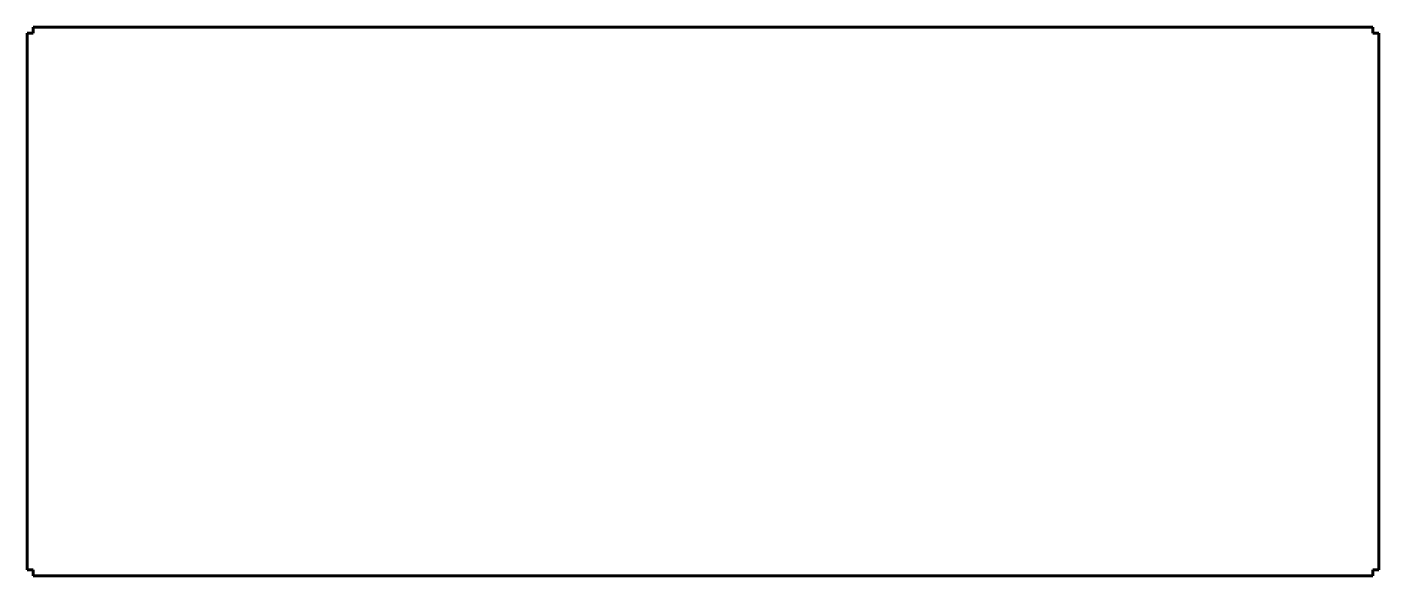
# Model space of a CAD drawing. Header units: millimetres. Extents: x 0 to 2005, y -814 to 0.
import ezdxf

# ---------------------------------------------------------------- set-up
doc = ezdxf.new("R2010")
doc.units = ezdxf.units.MM
for name, pattern in [('K5LT32794', [0]), ('K5LT32795', [0]), ('K5LT32796', [0]), ('K5LT32797', [0]), ('K5LT32798', [0]), ('K5LT32799', [0]), ('K5LT32800', [0]), ('K5LT32801', [0])]:
    doc.linetypes.add(name, pattern=pattern)
doc.layers.add('Системный слой', color=7, linetype='Continuous')

msp = doc.modelspace()

# ---------------------------------------------------------------- linework, layer by layer
at = {"layer": 'Системный слой', "color": 18, "linetype": 'K5LT32794', "lineweight": 60, "true_color": 0x000000}
for p, q in [((9, -9), (9, 0)), ((0, -9), (9, -9))]:
    msp.add_line(p, q, dxfattribs=at)
at = {"layer": 'Системный слой', "color": 3, "linetype": 'K5LT32798', "lineweight": 60, "true_color": 0x00ff00}
msp.add_line((9, 0), (1996, 0), dxfattribs=at)
at = {"layer": 'Системный слой', "color": 5, "linetype": 'K5LT32797', "lineweight": 60, "true_color": 0x0000ff}
for p, q in [((1996, 0), (1996, -9)), ((1996, -9), (2005, -9))]:
    msp.add_line(p, q, dxfattribs=at)
at = {"layer": 'Системный слой', "color": 1, "linetype": 'K5LT32800', "lineweight": 60, "true_color": 0xff0000}
msp.add_line((0, -9), (0, -805), dxfattribs=at)
at = {"layer": 'Системный слой', "color": 6, "linetype": 'K5LT32801', "lineweight": 60, "true_color": 0xff00ff}
msp.add_line((2005, -9), (2005, -805), dxfattribs=at)
at = {"layer": 'Системный слой', "color": 1, "linetype": 'K5LT32795', "lineweight": 60, "true_color": 0xfe0000}
for p, q in [((0, -805), (9, -805)), ((9, -805), (9, -814))]:
    msp.add_line(p, q, dxfattribs=at)
at = {"layer": 'Системный слой', "color": 2, "linetype": 'K5LT32799', "lineweight": 60, "true_color": 0xfeff00}
msp.add_line((9, -814), (1996, -814), dxfattribs=at)
at = {"layer": 'Системный слой', "color": 6, "linetype": 'K5LT32796', "lineweight": 60, "true_color": 0xfe00ff}
for p, q in [((1996, -814), (1996, -805)), ((1996, -805), (2005, -805))]:
    msp.add_line(p, q, dxfattribs=at)

doc.saveas('drawing.dxf')
